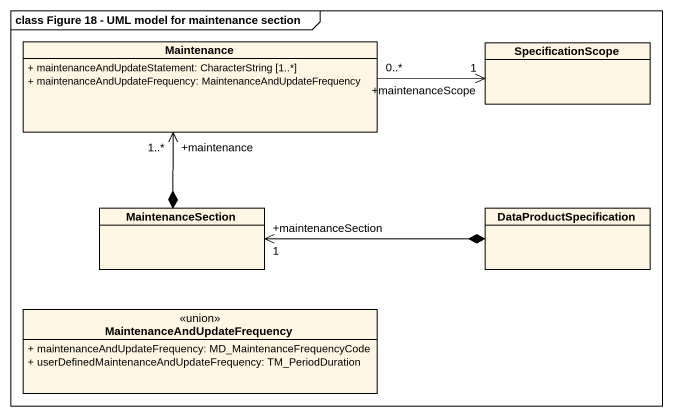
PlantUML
@startuml
mainframe class Figure 18 - UML model for maintenance section
hide circle
hide empty members
skinparam classAttributeIconSize 0
class Maintenance {
  + maintenanceAndUpdateStatement: CharacterString [1..*]
  + maintenanceAndUpdateFrequency: MaintenanceAndUpdateFrequency
}
class SpecificationScope
class MaintenanceSection
class DataProductSpecification
class "MaintenanceAndUpdateFrequency" as MaintenanceAndUpdateFrequenc <<union>> {
  + maintenanceAndUpdateFrequency: MD_MaintenanceFrequencyCode
  + userDefinedMaintenanceAndUpdateFrequency: TM_PeriodDuration
}
Maintenance "0..*" -right-> "+maintenanceScope\n1" SpecificationScope
MaintenanceSection *-up-> "+maintenance\n1..*" Maintenance
MaintenanceSection "+maintenanceSection\n1" <-right-* DataProductSpecification
@enduml
